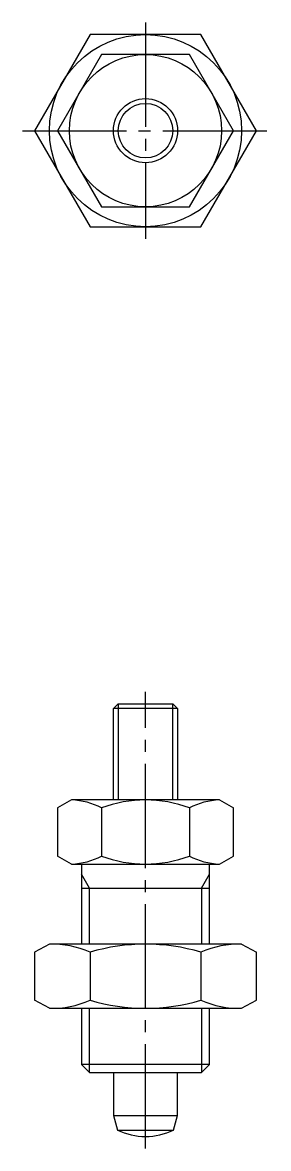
# Model space of a CAD drawing. Extents: x 11 to 154, y 10 to 191.
# Drawn here: x 123 to 153.7, y 50.1 to 190.7 of the extents above; entities outside this region: 2.
import ezdxf

# ---------------------------------------------------------------- set-up
doc = ezdxf.new("R2010")
doc.units = 0
doc.linetypes.add('CENTER', pattern=[17.5, 13, -1.5, 1.5, -1.5])
doc.layers.get('0').update_dxf_attribs({"linetype": 'CONTINUOUS'})
doc.layers.add('CENTER', color=1, linetype='CENTER')
doc.styles.get("Standard").update_dxf_attribs({"font": 'txt.shx'})

msp = doc.modelspace()

# ---------------------------------------------------------------- linework, layer by layer
for p, q in [((134.38145, 105.043015), (134.98145, 105.643015)), ((134.98145, 105.643015), (141.78145, 105.643015)), ((141.78145, 105.643015), (142.38145, 105.043015)), ((134.38145, 93.643015), (134.38145, 105.043015)), ((142.38145, 105.043015), (134.38145, 105.043015)), ((142.38145, 105.043015), (142.38145, 93.643015)), ((129.161795, 93.643015), (127.411795, 92.643015)), ((147.601105, 93.643015), (129.161795, 93.643015)), ((147.601105, 93.643015), (149.351105, 92.643015)), ((127.411795, 92.643015), (127.411795, 86.643015)), ((132.896623, 92.643015), (132.896623, 86.643015)), ((143.866278, 92.643015), (143.866278, 86.643015)), ((149.351105, 86.643015), (149.351105, 92.643015)), ((129.161795, 85.643015), (127.411795, 86.643015)), ((147.601105, 85.643015), (149.351105, 86.643015)), ((129.161795, 85.643015), (147.601105, 85.643015)), ((130.38145, 85.643015), (130.38145, 75.643015)), ((146.38145, 75.643015), (146.38145, 85.643015)), ((145.63145, 83.076028), (145.63145, 83.076128)), ((145.88145, 83.509041), (145.88155, 83.509041)), ((130.38145, 82.643015), (146.38145, 82.643015)), ((126.385044, 75.643015), (124.525044, 74.643015)), ((124.525044, 74.643015), (124.525044, 68.643015)), ((150.377857, 75.643015), (126.385044, 75.643015)), ((131.453247, 74.643015), (131.453247, 68.643015)), ((145.309653, 74.643015), (145.309653, 68.643015)), ((150.377857, 75.643015), (152.237857, 74.643015)), ((152.237857, 68.643015), (152.237857, 74.643015)), ((126.385044, 67.643015), (124.525044, 68.643015)), ((126.385044, 67.643015), (150.377857, 67.643015)), ((130.38145, 67.643015), (130.38145, 60.643015)), ((146.38145, 60.643015), (146.38145, 67.643015)), ((150.377857, 67.643015), (152.237857, 68.643015)), ((146.38145, 60.643015), (130.38145, 60.643015)), ((130.38145, 60.643015), (131.38145, 59.643015)), ((145.38145, 59.643015), (146.38145, 60.643015)), ((131.38145, 59.643015), (145.38145, 59.643015)), ((134.38145, 59.643015), (134.38145, 54.243015)), ((142.38145, 54.243015), (142.38145, 59.643015)), ((134.38145, 54.243015), (142.38145, 54.243015)), ((134.38145, 54.243015), (134.88145, 52.443015)), ((141.88145, 52.443015), (142.38145, 54.243015)), ((134.88145, 52.443015), (141.88145, 52.443015))]:
    msp.add_line(p, q)
at = {"color": 3}
for p, q in [((134.98145, 105.643015), (134.98145, 93.643015)), ((141.78145, 93.643015), (141.78145, 105.643015)), ((131.38145, 82.643015), (130.38145, 84.375066)), ((145.38145, 82.643015), (146.38145, 84.375066)), ((131.38145, 75.643015), (131.38145, 82.643015)), ((145.38145, 82.643015), (145.38145, 75.643015)), ((131.38145, 59.643015), (131.38145, 67.643015)), ((145.38145, 67.643015), (145.38145, 59.643015))]:
    msp.add_line(p, q, dxfattribs=at)
for points in [[(131.453247, 189.18808), (124.525044, 177.18808), (131.453247, 165.18808), (145.309653, 165.18808), (152.237857, 177.18808), (145.309653, 189.18808)], [(132.896623, 186.68808), (127.411795, 177.18808), (132.896623, 167.68808), (143.866278, 167.68808), (149.351105, 177.18808), (143.866278, 186.68808)]]:
    msp.add_lwpolyline(points, close=True)
for radius in [12, 9.5, 4]:
    msp.add_circle((138.38145, 177.18808), radius)
msp.add_circle((138.38145, 177.18808), 3.4, dxfattribs=at)
for centre, radius, start, end in [((128.80072, 84.819993), 8.830407, 62.364777, 87.656523), ((138.38145, 78.101348), 15.541667, 69.334522, 110.665478), ((147.96218, 84.819993), 8.830407, 92.343477, 117.635223), ((128.80072, 94.466037), 8.830407, 272.343477, 297.635223), ((138.38145, 101.184681), 15.541667, 249.334522, 290.665478), ((147.96218, 94.466037), 8.830407, 242.364777, 267.656523), ((126.735385, 64.075273), 11.573046, 65.942107, 91.734732), ((138.38145, 51.143015), 24.5, 73.573579, 106.426421), ((150.027515, 64.075273), 11.573046, 88.265268, 114.057893), ((126.735385, 79.210756), 11.573046, 268.265268, 294.057893), ((138.38145, 92.143015), 24.5, 253.573579, 286.426421), ((150.027515, 79.210756), 11.573046, 245.942107, 271.734732), ((138.38145, 59.699265), 8.05625, 244.249997, 295.750003)]:
    msp.add_arc(centre, radius, start, end)
at = {"layer": 'CENTER'}
for p, q in [((138.38145, 190.68808), (138.38145, 163.68808)), ((123.025044, 177.18808), (153.737857, 177.18808)), ((138.38145, 50.143015), (138.38145, 107.143015))]:
    msp.add_line(p, q, dxfattribs=at)

# ---------------------------------------------------------------- texts
for p in [(10, 25), (10, 10)]:
    msp.add_text('PXNK16', height=4).set_placement(p)

doc.saveas('drawing.dxf')
